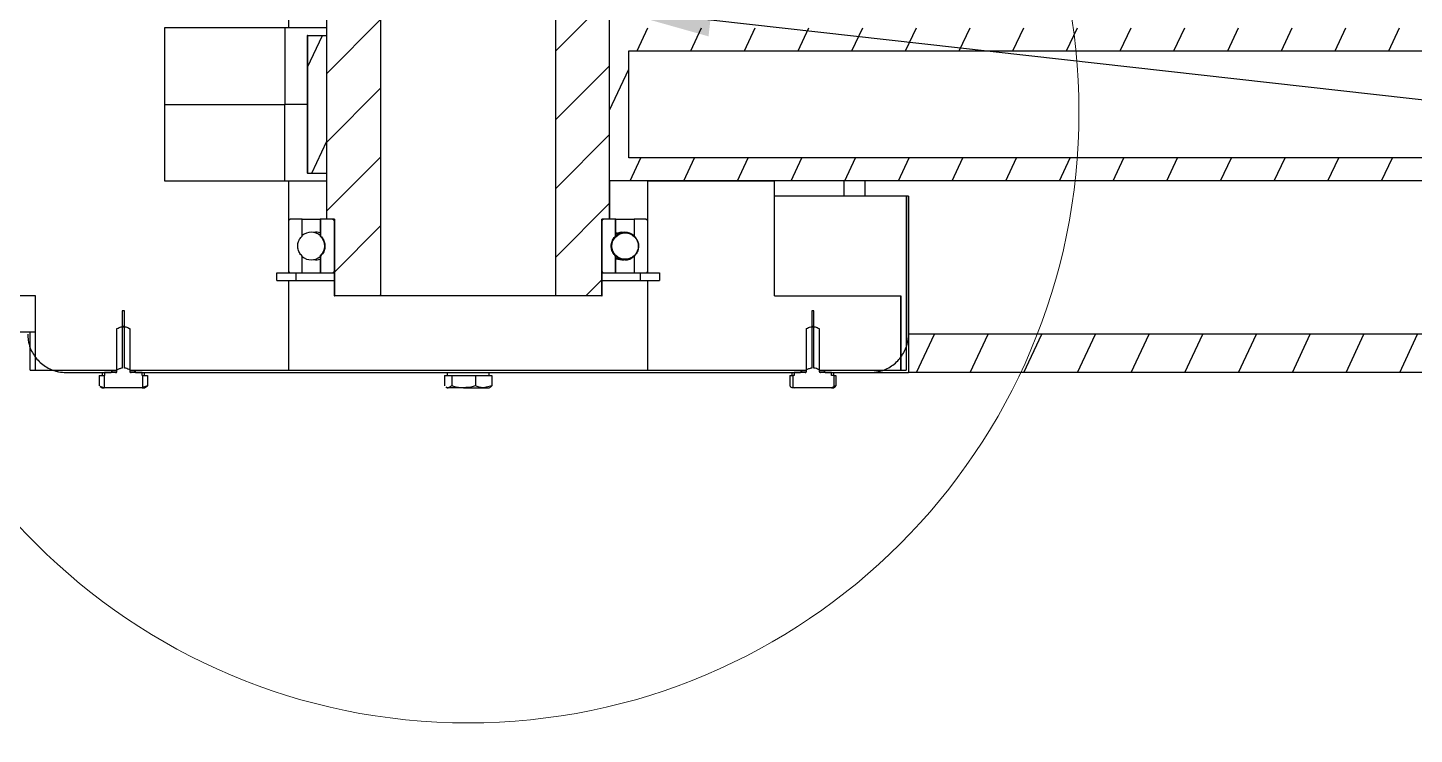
# Model space of a CAD drawing. Header units: millimetres. Extents: x 2 to 1187, y 2 to 839.
# Drawn here: x 289.73 to 334.97, y 435.07 to 458.13 of the extents above; entities that cross this region are included whole.
import ezdxf

# ---------------------------------------------------------------- set-up
doc = ezdxf.new("R2010")
doc.units = ezdxf.units.MM
doc.dimstyles.new('SLDDIMSTYLE0', dxfattribs={"dimtxt": 0.18, "dimasz": 3.302, "dimexe": 0, "dimexo": 0.0625, "dimgap": 0, "dimtad": 0, "dimtih": 1, "dimtoh": 1, "dimdec": 0, "dimrnd": 1e-09, "dimzin": 0, "dimdsep": 46, "dimtxsty": 'Standard', "dimsah": 1, "dimcen": 0.09, "dimadec": 0, "dimazin": 0, "dimtfac": 3.302, "dimtdec": 0, "dimtofl": 0, "dimtmove": 0, "dimatfit": 3, "dimfxl": 1, "dimfrac": 2, "dimtolj": 1, "dimtzin": 0, "dimarcsym": 0})

msp = doc.modelspace()

# ---------------------------------------------------------------- hatches: boundary and pattern name
h = msp.add_hatch()
h.set_pattern_fill('ANSI31', color=256, scale=0.3)
h.paths.add_polyline_path([(600.3858, 723.2245), (600.3858, 724.6149), (599.1608, 724.6149, 0.4142136), (598.8858, 724.3399), (598.8858, 719.8899, 0.4142136), (599.1608, 719.6149), (600.3858, 719.6149), (600.3858, 721.0053, -0.4449663)])
h.paths.add_polyline_path([(648.8858, 724.3399, 0.4142136), (648.6108, 724.6149), (647.8858, 724.6149), (647.3858, 724.6149), (647.3858, 723.2245, -0.4449663), (647.3858, 721.0053), (647.3858, 719.6149), (648.6108, 719.6149, 0.4142136), (648.8858, 719.8899)])
h.paths.add_polyline_path([(648.8858, 681.5899, 0.4142136), (648.6108, 681.8649), (647.3858, 681.8649), (647.3858, 680.4745, -0.4449663), (647.3858, 678.2553), (647.3858, 676.8649), (648.6108, 676.8649, 0.4142136), (648.8858, 677.1399)])
h.paths.add_polyline_path([(600.3858, 678.2553, -0.4449663), (600.3858, 680.4745), (600.3858, 681.8649), (599.1608, 681.8649, 0.4142136), (598.8858, 681.5899), (598.8858, 677.1399, 0.4142136), (599.1608, 676.8649), (600.1358, 676.8649), (600.3858, 676.8649)])
h.paths.add_polyline_path([(204.0979, 197.9237, 0.4142136), (203.8229, 198.1987), (203.0979, 198.1987), (202.5979, 198.1987), (202.5979, 196.8084, -0.2124421), (203.0916, 195.6987, -0.2124421), (202.5979, 194.5891), (202.5979, 193.1987), (203.8229, 193.1987, 0.4142136), (204.0979, 193.4737)])
h.paths.add_polyline_path([(155.5979, 198.1987), (154.3729, 198.1987, 0.4142136), (154.0979, 197.9237), (154.0979, 193.4737, 0.4142136), (154.3729, 193.1987), (155.5979, 193.1987), (155.5979, 194.5891, -0.2124421), (155.1041, 195.6987, -0.2124421), (155.5979, 196.8084)])
h.paths.add_polyline_path([(155.5979, 154.0584), (155.5979, 155.4487), (154.3729, 155.4487, 0.4142136), (154.0979, 155.1737), (154.0979, 150.7237, 0.4142136), (154.3729, 150.4487), (155.3479, 150.4487), (155.5979, 150.4487), (155.5979, 151.8391, -0.4449663)])
h.paths.add_polyline_path([(204.0979, 155.1737, 0.4142136), (203.8229, 155.4487), (202.5979, 155.4487), (202.5979, 154.0584, -0.2124421), (203.0916, 152.9487, -0.2124421), (202.5979, 151.8391), (202.5979, 150.4487), (203.8229, 150.4487, 0.4142136), (204.0979, 150.7237)])
h = msp.add_hatch()
h.set_pattern_fill('ANSI31', color=256, scale=0.3, angle=90)
h.paths.add_polyline_path([(159.0979, 197.9237, 0.4142136), (158.8229, 198.1987), (157.5979, 198.1987), (157.5979, 196.8084, -0.2124421), (158.0916, 195.6987, -0.2124421), (157.5979, 194.5891), (157.5979, 193.1987), (158.8229, 193.1987, 0.4142136), (159.0979, 193.4737)])
h.paths.add_polyline_path([(200.5979, 196.8084), (200.5979, 198.1987), (199.3729, 198.1987, 0.4142136), (199.0979, 197.9237), (199.0979, 193.4737, 0.4142136), (199.3729, 193.1987), (200.3479, 193.1987), (200.5979, 193.1987), (200.5979, 194.5891, -0.4449663)])
h.paths.add_polyline_path([(157.5979, 154.0584), (157.5979, 155.4487), (158.8229, 155.4487), (159.0979, 155.4487), (159.0979, 150.4487), (158.8229, 150.4487), (157.5979, 150.4487), (157.5979, 151.8391, 0.4449663)])
h.paths.add_polyline_path([(200.5979, 154.0584), (200.5979, 155.4487), (199.3729, 155.4487, 0.4142136), (199.0979, 155.1737), (199.0979, 150.7237, 0.4142136), (199.3729, 150.4487), (200.5979, 150.4487), (200.5979, 151.8391, -0.4449663)])
h.paths.add_polyline_path([(603.8858, 724.3399, 0.4142136), (603.6108, 724.6149), (602.3858, 724.6149), (602.3858, 723.2245, -0.4449663), (602.3858, 721.0053), (602.3858, 719.6149), (603.6108, 719.6149, 0.4142136), (603.8858, 719.8899)])
h.paths.add_polyline_path([(645.3858, 724.6149), (644.1608, 724.6149, 0.4142136), (643.8858, 724.3399), (643.8858, 719.8899, 0.4142136), (644.1608, 719.6149), (645.1358, 719.6149), (645.3858, 719.6149), (645.3858, 721.0053, -0.4449663), (645.3858, 723.2245)])
h.paths.add_polyline_path([(645.3858, 680.4745), (645.3858, 681.8649), (644.1608, 681.8649, 0.4142136), (643.8858, 681.5899), (643.8858, 677.1399, 0.4142136), (644.1608, 676.8649), (645.3858, 676.8649), (645.3858, 678.2553, -0.4449663)])
h.paths.add_polyline_path([(603.8858, 681.5899, 0.4142136), (603.6108, 681.8649), (602.6358, 681.8649), (602.3858, 681.8649), (602.3858, 680.4745, -0.4449663), (602.3858, 678.2553), (602.3858, 676.8649), (603.6108, 676.8649, 0.4142136), (603.8858, 677.1399)])
h = msp.add_hatch()
h.set_pattern_fill('ANSI31', color=256, scale=0.5, angle=20)
h.paths.add_polyline_path([(323.8421, 458.1266), (308.7125, 458.1266), (308.7125, 453.1266), (323.9053, 453.1266, 0.0094484), (323.9762, 453.8766), (309.3387, 453.8766), (309.3387, 457.3766), (323.9321, 457.3766, 0.009474)])
h.paths.add_polyline_path([(379.5979, 463.1266, 0.4142136), (378.3479, 464.3766), (321.8855, 464.3766, -0.0172819), (322.4646, 463.1266), (376.3479, 463.1266), (376.3479, 458.1266), (323.8421, 458.1266, -0.009474), (323.9321, 457.3766), (376.3479, 457.3766), (376.3479, 453.8766), (323.9762, 453.8766, -0.0094484), (323.9053, 453.1266), (376.3479, 453.1266), (376.3479, 448.1266), (322.6676, 448.1266, -0.0170708), (322.1297, 446.8766), (379.5979, 446.8766)])
h.paths.add_polyline_path([(321.8855, 464.3766), (318.4695, 464.3766), (318.4695, 463.1266), (322.4646, 463.1266, 0.0172819)])
h.paths.add_polyline_path([(322.6676, 448.1266), (318.4695, 448.1266), (318.4695, 446.8766), (322.1297, 446.8766, 0.0170708)])
h.paths.add_polyline_path([(299.4833, 457.8766), (298.8571, 457.8766), (298.8571, 453.3766), (299.4833, 453.3766)])
h = msp.add_hatch()
h.set_pattern_fill('ANSI31', color=256, scale=0.5)
h.paths.add_polyline_path([(301.2397, 461.3766), (301.6173, 461.3766), (301.6173, 463.1266), (301.1842, 463.1266), (301.1842, 462.3766), (301.1761, 462.3766), (301.1761, 461.8766), (299.9423, 461.8766), (299.9423, 462.3766), (299.9342, 462.3766), (299.9342, 463.1266), (299.7339, 463.1266), (299.7339, 459.3766), (299.4833, 459.3766), (299.4833, 451.8766), (299.6587, 451.8766), (299.7339, 451.8766), (299.7339, 449.3766), (301.2397, 449.3766)])
edge = h.paths.add_edge_path()
edge.add_line((308.7125, 459.3766), (308.4619, 459.3766))
edge.add_line((308.4619, 459.3766), (308.4619, 463.1266))
edge.add_line((308.4619, 463.1266), (306.848, 463.1266))
edge.add_line((306.848, 463.1266), (306.848, 462.3766))
edge.add_line((306.848, 462.3766), (306.5785, 462.3766))
edge.add_line((306.5785, 462.3766), (306.5785, 461.3766))
edge.add_line((306.5785, 461.3766), (306.9561, 461.3766))
edge.add_line((306.9561, 461.3766), (306.9561, 449.3766))
edge.add_line((306.9561, 449.3766), (308.4619, 449.3766))
edge.add_line((308.4619, 449.3766), (308.4619, 451.8766))
edge.add_line((308.4619, 451.8766), (308.537, 451.8766))
edge.add_spline(control_points=[(308.537, 451.8766), (308.537, 451.8766), (308.537, 451.8766), (308.537, 451.8766)], knot_values=[0.0000519, 0.0000519, 0.0000519, 0.0000519, 0.0003828, 0.0003828, 0.0003828, 0.0003828], degree=3, periodic=0)
edge.add_line((308.537, 451.8766), (308.7125, 451.8766))
edge.add_line((308.7125, 451.8766), (308.7125, 459.3766))

# ---------------------------------------------------------------- linework, layer by layer
at = {"color": 7, "linetype": 'Continuous', "lineweight": 25}
for p, q in [((298.2311, 461.3766), (298.2311, 458.1266)), ((301.2397, 461.3766), (301.2397, 449.3766)), ((306.9561, 449.3766), (306.9561, 461.3766)), ((299.4729, 459.3766), (299.4729, 457.8766)), ((299.4833, 451.8766), (299.4833, 459.3766)), ((308.7125, 451.8766), (308.7125, 459.3766)), ((298.2311, 458.1266), (294.1926, 458.1266)), ((294.1926, 458.1266), (294.1926, 453.1266)), ((298.1183, 458.1266), (298.1183, 455.6266)), ((299.4729, 458.1266), (298.2311, 458.1266)), ((298.8479, 457.8766), (298.8479, 453.3766)), ((298.8571, 457.8766), (298.8479, 457.8766)), ((298.8571, 457.8766), (298.8571, 453.3766)), ((298.8571, 457.8766), (299.4833, 457.8766)), ((309.3387, 457.3766), (376.3479, 457.3766)), ((309.3387, 453.8766), (309.3387, 457.3766)), ((309.3479, 453.8766), (309.3479, 457.3766)), ((294.1926, 455.6266), (298.1183, 455.6266)), ((294.1926, 455.6266), (298.1183, 455.6266)), ((298.8479, 455.6266), (298.1183, 455.6266)), ((298.1183, 453.1266), (298.1183, 455.6266)), ((376.3479, 453.8766), (309.3387, 453.8766)), ((294.1926, 453.1266), (298.2311, 453.1266)), ((298.2311, 453.1266), (298.2311, 450.1266)), ((298.2311, 453.1266), (299.4729, 453.1266)), ((298.8571, 453.3766), (298.8479, 453.3766)), ((298.8571, 453.3766), (299.4833, 453.3766)), ((299.4729, 453.3766), (299.4729, 451.8766)), ((376.3479, 453.1266), (308.7125, 453.1266)), ((308.7229, 451.8766), (308.7229, 453.1266)), ((309.9647, 450.1266), (309.9647, 453.1266)), ((309.9647, 453.1266), (314.0931, 453.1266)), ((314.0931, 449.3766), (314.0931, 453.1266)), ((314.0979, 449.3766), (314.0979, 453.1266)), ((316.3613, 453.1266), (316.3613, 452.6266)), ((317.0431, 453.1266), (317.0431, 452.6266)), ((318.3945, 452.6266), (314.0979, 452.6266)), ((318.3945, 452.6266), (318.3945, 446.9516)), ((318.4695, 452.6266), (318.3945, 452.6266)), ((318.4695, 452.6266), (318.4695, 448.1266)), ((318.4695, 452.6266), (318.4729, 452.6266)), ((318.4729, 448.1266), (318.4729, 452.6266)), ((298.2311, 451.8016), (298.2311, 450.2016)), ((298.3062, 451.8766), (298.2979, 451.8766)), ((298.6818, 451.8766), (298.3062, 451.8766)), ((298.6818, 451.3285), (298.6818, 451.8766)), ((298.6818, 451.8766), (299.2829, 451.8766)), ((299.2729, 451.8766), (299.2729, 451.3285)), ((299.2829, 451.8766), (299.2729, 451.8766)), ((299.2829, 451.8766), (299.2829, 451.3285)), ((299.6587, 451.8766), (299.2829, 451.8766)), ((299.7339, 451.8766), (299.4833, 451.8766)), ((299.7229, 451.8766), (299.7229, 451.839)), ((299.7339, 451.8766), (299.7339, 449.3766)), ((299.7339, 450.2016), (299.7339, 451.8016)), ((308.4619, 449.3766), (308.4619, 451.8766)), ((308.7125, 451.8766), (308.4619, 451.8766)), ((308.4619, 451.8016), (308.4619, 450.2016)), ((308.4729, 451.8397), (308.4729, 451.8766)), ((308.9129, 451.8766), (308.537, 451.8766)), ((308.9129, 451.8766), (309.514, 451.8766)), ((308.9229, 451.8766), (308.9129, 451.8766)), ((308.9129, 451.3285), (308.9129, 451.8766)), ((308.9229, 451.3398), (308.9229, 451.8766)), ((309.514, 451.8766), (309.514, 451.3285)), ((309.8896, 451.8766), (309.514, 451.8766)), ((309.8979, 451.8766), (309.8896, 451.8766)), ((309.9647, 450.2016), (309.9647, 451.8016)), ((299.2829, 451.3285), (299.2729, 451.3285)), ((308.9168, 451.3285), (308.9129, 451.3285)), ((308.9615, 451.4181), (308.9229, 451.4319)), ((298.6818, 450.1266), (298.6818, 450.6746)), ((299.2729, 450.6746), (299.2729, 450.1266)), ((299.2829, 450.6746), (299.2729, 450.6746)), ((299.2829, 450.6746), (299.2829, 450.1266)), ((308.9168, 450.6746), (308.9129, 450.6746)), ((308.9129, 450.1266), (308.9129, 450.6746)), ((308.9168, 450.6746), (308.9192, 450.6707)), ((309.514, 450.6746), (309.514, 450.1266)), ((308.9229, 450.1266), (308.9229, 450.6633)), ((308.9229, 450.5712), (308.9615, 450.585)), ((297.8556, 449.8766), (297.8556, 450.1266)), ((297.8556, 450.1266), (298.4815, 450.1266)), ((297.8556, 450.1266), (298.2311, 450.1266)), ((297.8556, 449.8766), (298.4815, 449.8766)), ((297.8556, 449.8766), (298.2311, 449.8766)), ((298.2311, 449.8766), (298.2311, 446.9516)), ((298.3062, 450.1266), (298.6818, 450.1266)), ((298.4815, 449.8766), (298.4815, 450.1266)), ((298.4815, 449.8766), (299.7229, 449.8766)), ((298.6818, 450.1266), (299.2729, 450.1266)), ((299.2829, 450.1266), (299.2729, 450.1266)), ((299.2829, 450.1266), (299.6587, 450.1266)), ((299.6587, 450.1266), (299.7229, 450.1266)), ((299.7229, 450.1634), (299.7229, 449.3766)), ((308.4729, 449.3766), (308.4729, 450.1641)), ((308.4729, 450.1266), (308.537, 450.1266)), ((308.4729, 449.8766), (309.7143, 449.8766)), ((308.537, 450.1266), (308.9129, 450.1266)), ((308.9229, 450.1266), (308.9129, 450.1266)), ((308.9229, 450.1266), (309.514, 450.1266)), ((309.514, 450.1266), (309.8896, 450.1266)), ((309.7143, 450.1266), (309.7143, 449.8766)), ((309.7143, 450.1266), (310.3402, 450.1266)), ((309.7143, 449.8766), (310.3402, 449.8766)), ((309.9647, 450.1266), (310.3402, 450.1266)), ((309.9647, 446.9516), (309.9647, 449.8766)), ((309.9647, 449.8766), (310.3402, 449.8766)), ((310.3402, 450.1266), (310.3402, 449.8766)), ((289.9763, 449.3766), (287.4535, 449.3766)), ((289.9729, 449.3766), (289.9729, 446.9516)), ((289.9763, 446.9516), (289.9763, 449.3766)), ((299.7229, 449.3766), (299.7339, 449.3766)), ((301.2397, 449.3766), (299.7339, 449.3766)), ((306.9561, 449.3766), (301.2397, 449.3766)), ((308.4619, 449.3766), (306.9561, 449.3766)), ((308.4619, 449.3766), (308.4729, 449.3766)), ((314.0931, 449.3766), (318.2195, 449.3766)), ((318.2195, 449.3766), (318.2195, 446.9516)), ((318.2229, 449.3766), (318.2195, 449.3766)), ((318.2229, 446.9516), (318.2229, 449.3766)), ((292.8832, 448.8888), (292.8126, 448.8888)), ((292.8126, 448.8888), (292.8126, 447.0203)), ((292.8832, 447.0203), (292.8832, 448.8888)), ((315.3832, 448.8888), (315.3126, 448.8888)), ((315.3126, 448.8888), (315.3126, 447.0203)), ((315.3832, 447.0203), (315.3832, 448.8888)), ((194.6448, 448.2016), (289.8013, 448.2016)), ((289.8013, 446.9516), (289.8013, 448.2016)), ((289.8013, 448.2016), (289.9729, 448.2016)), ((292.6376, 446.9016), (292.6376, 448.3064)), ((292.8832, 448.3766), (292.8169, 448.3766)), ((293.0582, 448.3064), (293.0582, 446.9016)), ((315.1376, 446.9016), (315.1376, 448.3064)), ((315.3832, 448.3766), (315.3126, 448.3766)), ((315.5582, 448.3064), (315.5582, 446.9016)), ((318.4695, 448.1266), (318.4695, 446.8766)), ((376.3479, 448.1266), (318.4695, 448.1266)), ((289.8013, 446.9516), (292.456, 446.9516)), ((289.9763, 446.9516), (292.6267, 446.9516)), ((290.9766, 446.8766), (292.448, 446.8766)), ((292.0582, 446.7766), (292.0582, 446.438)), ((292.0582, 446.7766), (292.2206, 446.7766)), ((292.1604, 446.8766), (292.1604, 446.7766)), ((292.2206, 446.7766), (292.2337, 446.7766)), ((292.2337, 446.377), (292.2337, 446.7766)), ((292.2345, 446.7766), (292.2337, 446.7766)), ((292.2345, 446.8766), (292.2345, 446.7766)), ((292.5957, 446.8766), (292.2345, 446.8766)), ((292.456, 446.8828), (292.448, 446.8766)), ((292.456, 446.9516), (292.456, 446.8828)), ((292.456, 446.8828), (292.4644, 446.8828)), ((292.4729, 446.9516), (292.4729, 446.9016)), ((292.4729, 446.9016), (292.6376, 446.9016)), ((293.0582, 446.9016), (293.2229, 446.9016)), ((293.0691, 446.9516), (298.2311, 446.9516)), ((293.4613, 446.8766), (293.1001, 446.8766)), ((293.2229, 446.9016), (293.2229, 446.9516)), ((293.2314, 446.8828), (293.2431, 446.8828)), ((293.2398, 446.9516), (314.956, 446.9516)), ((293.2398, 446.8828), (293.2398, 446.9516)), ((293.2477, 446.8766), (293.2398, 446.8828)), ((293.2477, 446.8766), (314.948, 446.8766)), ((293.4613, 446.7766), (293.4613, 446.8766)), ((293.4717, 446.7766), (293.4613, 446.7766)), ((293.4717, 446.7766), (293.4717, 446.3819)), ((293.4717, 446.7766), (293.6376, 446.7766)), ((293.5354, 446.7766), (293.5354, 446.8766)), ((293.6376, 446.7766), (293.6376, 446.438)), ((303.323, 446.7766), (303.323, 446.438)), ((303.323, 446.7766), (303.442, 446.7766)), ((303.4104, 446.8766), (303.4104, 446.7766)), ((303.442, 446.7766), (303.561, 446.7766)), ((303.561, 446.7766), (303.561, 446.438)), ((303.561, 446.7766), (303.9484, 446.7766)), ((303.9484, 446.7766), (304.3358, 446.7766)), ((304.3358, 446.7766), (304.3358, 446.438)), ((304.3358, 446.7766), (304.6043, 446.7766)), ((304.6043, 446.7766), (304.8728, 446.7766)), ((304.7854, 446.7766), (304.7854, 446.8766)), ((304.8728, 446.7766), (304.8728, 446.438)), ((309.9647, 446.9516), (315.1267, 446.9516)), ((314.5961, 446.7766), (314.5961, 446.438)), ((314.5961, 446.7766), (314.6736, 446.7766)), ((314.6604, 446.8766), (314.6604, 446.7766)), ((314.6736, 446.7766), (314.7087, 446.7766)), ((314.7345, 446.7766), (314.7087, 446.7766)), ((314.7087, 446.3899), (314.7087, 446.7766)), ((314.7345, 446.8766), (314.7345, 446.7766)), ((315.0957, 446.8766), (314.7345, 446.8766)), ((314.956, 446.8828), (314.948, 446.8766)), ((314.956, 446.9516), (314.956, 446.8828)), ((314.956, 446.8828), (314.9644, 446.8828)), ((314.9729, 446.9516), (314.9729, 446.9016)), ((314.9729, 446.9016), (315.1376, 446.9016)), ((315.5582, 446.9016), (315.7229, 446.9016)), ((315.5691, 446.9516), (318.2195, 446.9516)), ((315.9613, 446.8766), (315.6001, 446.8766)), ((315.7229, 446.9016), (315.7229, 446.9516)), ((315.7314, 446.8828), (315.7431, 446.8828)), ((315.7398, 446.9516), (318.3945, 446.9516)), ((315.7398, 446.8828), (315.7398, 446.9516)), ((315.7477, 446.8766), (315.7398, 446.8828)), ((315.7477, 446.8766), (317.2192, 446.8766)), ((315.9613, 446.7766), (315.9613, 446.8766)), ((316.0364, 446.7766), (315.9613, 446.7766)), ((316.0354, 446.7766), (316.0354, 446.8766)), ((316.0364, 446.7766), (316.0364, 446.4157)), ((316.0364, 446.7766), (316.0997, 446.7766)), ((316.0997, 446.7766), (316.0997, 446.438)), ((317.2229, 446.8766), (318.4695, 446.8766)), ((379.5979, 446.8766), (318.4695, 446.8766)), ((292.0904, 446.4169), (292.1604, 446.3766)), ((292.1604, 446.3766), (292.2206, 446.3766)), ((292.2337, 446.377), (292.2206, 446.3766)), ((292.2345, 446.3766), (292.2206, 446.3766)), ((292.2337, 446.377), (292.2345, 446.3766)), ((293.4613, 446.3766), (292.2345, 446.3766)), ((293.4613, 446.3766), (293.4717, 446.3819)), ((293.4613, 446.3766), (293.5354, 446.3766)), ((293.6376, 446.438), (293.4717, 446.3819)), ((293.5354, 446.3766), (293.6054, 446.4169)), ((293.6016, 446.4234), (293.6376, 446.438)), ((303.3719, 446.3988), (303.4104, 446.3766)), ((303.4104, 446.3766), (303.442, 446.3766)), ((303.561, 446.438), (303.442, 446.3766)), ((303.9484, 446.3766), (303.442, 446.3766)), ((303.9484, 446.3766), (304.6043, 446.3766)), ((304.8728, 446.438), (304.6043, 446.3766)), ((304.6043, 446.3766), (304.7854, 446.3766)), ((304.7854, 446.3766), (304.8239, 446.3988)), ((304.8186, 446.408), (304.8728, 446.438)), ((314.7087, 446.3899), (314.6736, 446.3766)), ((314.7345, 446.3766), (314.6736, 446.3766)), ((314.7087, 446.3899), (314.7345, 446.3766)), ((315.9613, 446.3766), (314.7345, 446.3766)), ((315.9613, 446.3766), (316.0364, 446.4157)), ((315.9613, 446.3766), (316.0351, 446.3766)), ((316.0997, 446.438), (316.0364, 446.4157))]:
    msp.add_line(p, q, dxfattribs=at)
at = {"color": 7, "linetype": 'Continuous', "lineweight": 25, "flags": 128}
for points in [[(290.5464, 446.9516), (290.729, 446.9006), (290.9729, 446.8766)], [(317.2229, 446.8766), (317.4668, 446.9006), (317.6494, 446.9516)]]:
    msp.add_lwpolyline(points, dxfattribs=at)
at = {"color": 7, "linetype": 'Continuous', "lineweight": 18}
msp.add_circle((304.0979, 455.3766), 19.9348, dxfattribs=at)
at = {"color": 7, "linetype": 'Continuous', "lineweight": 25}
msp.add_circle((309.2197, 451.0016), 0.4311, dxfattribs=at)
for centre, radius, start, end in [((298.2979, 451.8016), 0.075, 90, 152.93912), ((309.8979, 451.8016), 0.075, 27.06088, 90), ((298.9761, 451.0016), 0.45, 47.85563, 130.84791), ((299.1449, 451.0016), 0.45, 73.47846, 100.81107), ((298.9729, 451.0016), 0.4438, 312.53624, 47.46377), ((309.2197, 451.0016), 0.45, 49.15209, 132.12171), ((309.1317, 451.0016), 0.45, 84.38791, 117.64114), ((298.9761, 451.0016), 0.45, 229.15209, 310.62463), ((299.1449, 451.0016), 0.45, 259.18893, 286.52154), ((309.2197, 451.0016), 0.45, 227.80465, 310.84791), ((309.1317, 451.0016), 0.45, 242.35886, 275.61209), ((298.2979, 450.2016), 0.075, 207.06088, 270), ((309.8979, 450.2016), 0.075, 270, 332.93912), ((292.4479, 446.9016), 0.025, 270, 0), ((293.2479, 446.9016), 0.025, 180, 270), ((314.9479, 446.9016), 0.025, 270, 0), ((315.7479, 446.9016), 0.025, 180, 270)]:
    msp.add_arc(centre, radius, start, end, dxfattribs=at)
for points, knots in [([(298.3062, 451.8766), (298.3046, 451.8765), (298.2946, 451.8763), (298.2763, 451.8719), (298.2546, 451.858), (298.2389, 451.8378), (298.2319, 451.8177), (298.2313, 451.8055), (298.2311, 451.8016)], [0, 0, 0, 0, 0.0409634, 0.2560694, 0.4711352, 0.6859848, 0.9005387, 1, 1, 1, 1]), ([(299.7339, 451.8016), (299.7333, 451.8087), (299.732, 451.8242), (299.7209, 451.8462), (299.7028, 451.864), (299.6809, 451.8748), (299.6656, 451.876), (299.6587, 451.8766)], [0, 0, 0, 0, 0.1819876, 0.3959393, 0.6101052, 0.8247687, 1, 1, 1, 1]), ([(308.537, 451.8766), (308.5355, 451.8765), (308.5255, 451.8763), (308.5071, 451.8719), (308.4854, 451.858), (308.4696, 451.8378), (308.4626, 451.8177), (308.462, 451.8054), (308.4619, 451.8016)], [0, 0, 0, 0, 0.0404249, 0.2558301, 0.4711967, 0.6862069, 0.9006966, 1, 1, 1, 1]), ([(309.9647, 451.8016), (309.9641, 451.8087), (309.9628, 451.8243), (309.9516, 451.8462), (309.9335, 451.8641), (309.9117, 451.8748), (309.8964, 451.876), (309.8896, 451.8766)], [0, 0, 0, 0, 0.1822774, 0.3965392, 0.6109178, 0.8255727, 1, 1, 1, 1]), ([(298.6818, 450.6746), (298.6483, 450.7119), (298.5814, 450.7864), (298.535, 450.9326), (298.5371, 451.0832), (298.5863, 451.2238), (298.6509, 451.2946), (298.6818, 451.3285)], [0, 0, 0, 0, 0.2033893, 0.4068864, 0.6102022, 0.8134246, 1, 1, 1, 1]), ([(299.2829, 451.3285), (299.3164, 451.2913), (299.3833, 451.2167), (299.4298, 451.0705), (299.4276, 450.92), (299.3785, 450.7794), (299.3139, 450.7085), (299.2829, 450.6746)], [0, 0, 0, 0, 0.2033853, 0.4068822, 0.6101085, 0.8131829, 1, 1, 1, 1]), ([(308.9129, 450.6746), (308.8794, 450.7119), (308.8125, 450.7864), (308.766, 450.9326), (308.7682, 451.0831), (308.8173, 451.2237), (308.8819, 451.2946), (308.9129, 451.3285)], [0, 0, 0, 0, 0.20338532, 0.40688217, 0.61010852, 0.81318294, 1, 1, 1, 1]), ([(308.9168, 451.3285), (308.8834, 451.2912), (308.8165, 451.2166), (308.7703, 451.0703), (308.7725, 450.9196), (308.8217, 450.7791), (308.886, 450.7083), (308.9168, 450.6746)], [0, 0, 0, 0, 0.2034953, 0.4070904, 0.6106819, 0.8142716, 1, 1, 1, 1]), ([(308.9193, 451.3338), (308.9191, 451.3346), (308.9185, 451.3368), (308.9174, 451.3317), (308.9168, 451.3285)], [0, 0, 0, 0, 0.3636539, 1, 1, 1, 1]), ([(309.514, 451.3285), (309.5475, 451.2913), (309.6144, 451.2167), (309.6608, 451.0705), (309.6587, 450.9199), (309.6095, 450.7793), (309.5449, 450.7085), (309.514, 450.6746)], [0, 0, 0, 0, 0.2033893, 0.4068864, 0.6102022, 0.8134246, 1, 1, 1, 1]), ([(298.2311, 450.2016), (298.2317, 450.1944), (298.233, 450.1788), (298.2442, 450.1569), (298.2623, 450.139), (298.2841, 450.1283), (298.2994, 450.1271), (298.3062, 450.1266)], [0, 0, 0, 0, 0.1822774, 0.3965392, 0.6109178, 0.8255727, 1, 1, 1, 1]), ([(299.6587, 450.1266), (299.6603, 450.1266), (299.6703, 450.1268), (299.6887, 450.1312), (299.7104, 450.1451), (299.7262, 450.1653), (299.7332, 450.1854), (299.7337, 450.1977), (299.7339, 450.2016)], [0, 0, 0, 0, 0.0404249, 0.2558301, 0.4711967, 0.6862069, 0.9006966, 1, 1, 1, 1]), ([(308.4619, 450.2016), (308.4625, 450.1944), (308.4638, 450.1789), (308.4749, 450.157), (308.493, 450.1391), (308.5149, 450.1283), (308.5302, 450.1271), (308.537, 450.1266)], [0, 0, 0, 0, 0.1819876, 0.3959393, 0.6101052, 0.8247687, 1, 1, 1, 1]), ([(309.8896, 450.1266), (309.8912, 450.1266), (309.9012, 450.1268), (309.9195, 450.1312), (309.9412, 450.1451), (309.9569, 450.1653), (309.9639, 450.1854), (309.9645, 450.1977), (309.9647, 450.2016)], [0, 0, 0, 0, 0.0409634, 0.2560694, 0.4711352, 0.6859848, 0.9005387, 1, 1, 1, 1]), ([(289.7262, 448.1266), (289.7294, 448.0598), (289.7367, 447.9054), (289.8172, 447.6197), (290.0083, 447.2976), (290.3373, 447.0257), (290.6798, 446.8933), (290.8982, 446.881), (290.9766, 446.8766)], [0, 0, 0, 0, 0.1022691, 0.2364314, 0.450932, 0.6654313, 0.8799669, 1, 1, 1, 1]), ([(292.6376, 448.3064), (292.6839, 448.3296), (292.7637, 448.3695), (292.9009, 448.3746), (292.9936, 448.3413), (293.0459, 448.313), (293.0582, 448.3064)], [0, 0, 0, 0, 0.3465009, 0.596945, 0.9056519, 1, 1, 1, 1]), ([(315.1376, 448.3064), (315.1839, 448.3296), (315.2637, 448.3695), (315.4009, 448.3746), (315.4936, 448.3413), (315.5459, 448.313), (315.5582, 448.3064)], [0, 0, 0, 0, 0.34650087, 0.59694503, 0.90565186, 1, 1, 1, 1]), ([(317.2192, 446.8766), (317.2541, 446.8775), (317.429, 446.882), (317.7404, 446.9647), (318.0961, 447.2019), (318.3516, 447.5442), (318.4589, 447.8723), (318.4671, 448.0694), (318.4695, 448.1266)], [0, 0, 0, 0, 0.0535629, 0.2683062, 0.4830305, 0.6977089, 0.912335, 1, 1, 1, 1]), ([(292.5957, 446.8766), (292.5973, 446.8766), (292.6055, 446.8768), (292.6171, 446.8795), (292.6285, 446.8857), (292.6343, 446.8915), (292.6372, 446.8969), (292.6375, 446.9002), (292.6376, 446.9016)], [0, 0, 0, 0, 0.0897966, 0.4617974, 0.6620228, 0.8163499, 0.9212187, 1, 1, 1, 1]), ([(292.8126, 447.0203), (292.7765, 447.0126), (292.7111, 446.9988), (292.6528, 446.9662), (292.6267, 446.9516)], [0, 0, 0, 0, 0.5513024, 1, 1, 1, 1]), ([(293.0691, 446.9516), (293.0222, 446.9765), (292.9628, 447.0082), (292.897, 447.0182), (292.8832, 447.0203)], [0, 0, 0, 0, 0.7900682, 1, 1, 1, 1]), ([(293.0582, 446.9016), (293.0584, 446.8999), (293.0587, 446.8962), (293.0624, 446.8903), (293.0702, 446.8836), (293.0833, 446.8779), (293.0942, 446.877), (293.1001, 446.8766)], [0, 0, 0, 0, 0.093302, 0.2083987, 0.3811035, 0.6686236, 1, 1, 1, 1]), ([(315.0957, 446.8766), (315.0973, 446.8766), (315.1055, 446.8768), (315.1171, 446.8795), (315.1285, 446.8857), (315.1343, 446.8915), (315.1372, 446.8969), (315.1375, 446.9002), (315.1376, 446.9016)], [0, 0, 0, 0, 0.0897966, 0.4617974, 0.6620228, 0.8163499, 0.9212187, 1, 1, 1, 1]), ([(315.3126, 447.0203), (315.2765, 447.0126), (315.2111, 446.9988), (315.1528, 446.9662), (315.1267, 446.9516)], [0, 0, 0, 0, 0.5513023, 1, 1, 1, 1]), ([(315.5691, 446.9516), (315.5222, 446.9765), (315.4628, 447.0082), (315.397, 447.0182), (315.3832, 447.0203)], [0, 0, 0, 0, 0.7900682, 1, 1, 1, 1]), ([(315.5582, 446.9016), (315.5584, 446.8999), (315.5587, 446.8962), (315.5624, 446.8903), (315.5702, 446.8836), (315.5833, 446.8779), (315.5942, 446.877), (315.6001, 446.8766)], [0, 0, 0, 0, 0.093302, 0.2083987, 0.3811035, 0.6686236, 1, 1, 1, 1]), ([(292.2206, 446.3766), (292.2168, 446.3766), (292.1741, 446.3771), (292.1322, 446.4014), (292.0942, 446.4234)], [0, 0, 0, 0, 0.0901472, 1, 1, 1, 1]), ([(303.442, 446.3766), (303.4392, 446.3766), (303.4173, 446.3767), (303.3959, 446.3934), (303.3772, 446.408)], [0, 0, 0, 0, 0.1289685, 1, 1, 1, 1]), ([(303.9484, 446.3766), (303.9186, 446.3772), (303.7875, 446.3801), (303.6597, 446.4127), (303.561, 446.438)], [0, 0, 0, 0, 0.2273091, 1, 1, 1, 1]), ([(304.3358, 446.438), (304.31, 446.4305), (304.1838, 446.3943), (304.0527, 446.3844), (303.9484, 446.3766)], [0, 0, 0, 0, 0.2052167, 1, 1, 1, 1]), ([(304.6043, 446.3766), (304.5979, 446.3766), (304.5073, 446.3775), (304.4184, 446.4088), (304.3358, 446.438)], [0, 0, 0, 0, 0.0701503, 1, 1, 1, 1]), ([(314.6736, 446.3766), (314.6718, 446.3766), (314.6456, 446.3775), (314.62, 446.4088), (314.5961, 446.438)], [0, 0, 0, 0, 0.0701503, 1, 1, 1, 1]), ([(316.0221, 446.3766), (316.024, 446.3766), (316.0502, 446.3775), (316.0758, 446.4088), (316.0997, 446.438)], [0, 0, 0, 0, 0.07015027, 1, 1, 1, 1])]:
    msp.add_open_spline(points, degree=3, knots=knots, dxfattribs=at)

# ---------------------------------------------------------------- leaders
at = {"color": 7, "linetype": 'Continuous', "lineweight": 0}
msp.add_leader([(308.7229, 458.7516), (431.5914, 444.9719)], dimstyle='SLDDIMSTYLE0', dxfattribs=at)

doc.saveas('drawing.dxf')
